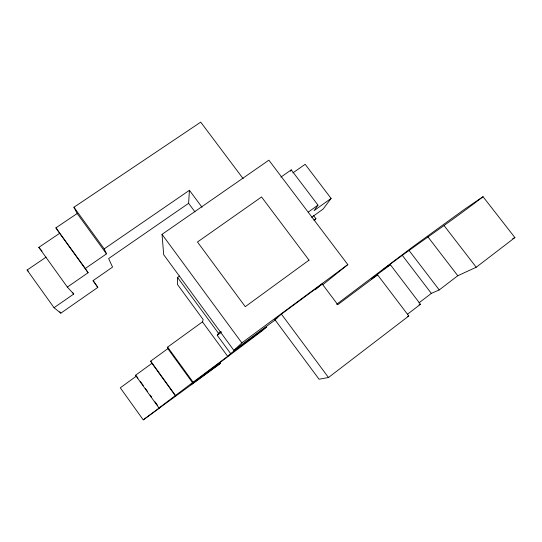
<?xml version="1.0" encoding="UTF-8"?>
<svg xmlns="http://www.w3.org/2000/svg" width="542" height="542" viewBox="0 0 542 542"><rect width="100%" height="100%" fill="white"/><g stroke="black" fill="none" stroke-linecap="round" stroke-linejoin="round"><path stroke-width="0.81" d="M179.558 276.054L177.552 277.47L177.464 284.475L203.175 319.577L202.451 321.873L167.641 347.117L167.857 348.648L192.518 382.638L158.975 407.977L135.486 375.301L151.943 363.343L150.676 361.121L167.857 348.648M194.984 211.902L188.609 203.311L189.422 190.296L104.2 248.886L106.489 253.873L85.29 268.486L55.921 227.836L77.174 213.521L73.942 207.234L200.716 122.133L243.168 178.677M290.566 171.279L291.257 169.856L317.991 205.133L314.123 210.594L331.094 198.433L305.153 164.301L292.897 172.905M192.518 382.638L227.687 356.338L230.621 353.547L217.254 335.308L218.46 333.262L221.116 331.318M314.482 220.608L315.911 218.697L313.378 215.337M331.094 198.433L323.113 209.083L311.691 217.288M233.914 350.423L241.834 342.89L347.808 264.611L268.873 160.181L162.031 234.347L163.691 254.699L233.914 350.423L275.35 319.794M274.936 319.726L281.406 314.116L322.219 283.961L337.768 304.665L377.605 274.875L408.797 315.986L328.493 377.503L319.062 379.231L274.936 319.726L276.955 318.229M315.248 289.76L322.219 283.961M347.808 264.611L322.91 284.645M407.415 314.279L420.484 304.279L390.369 264.713L383.946 268.934C416.568 244.286 450.693 221.753 483.03 196.699L514.9 237.586L476.228 267.24L457.787 275.736L439.237 289.929L431.351 293.391L418.98 302.849M336.636 304.292L413.302 246.447L464.46 209.327L483.03 196.699M390.369 264.713L371.345 278.934L377.605 274.875M230.621 353.547L266.596 326.955L261.779 331.135L191.692 383.783L190.94 384.82L220.519 363.16L219.51 364.122L143.237 419.867L120.283 387.815L136.476 376.046L135.486 375.301M143.237 419.867L159.395 407.916L158.975 407.977M217.254 335.308L221.332 332.321M313.906 220.14L315.911 218.697M308.425 211.983L317.991 205.133M280.892 177.126L291.257 169.856M46.172 257.091L27.1 270.045L54.031 307.707L60.833 313.161L97.811 287.409L93.244 280.505L112.553 267.104L108.637 258.554L188.609 203.311M54.031 307.707L73.739 294.035L72.757 292.673M88.102 272.741L59.634 233.324L38.828 247.376L67.35 287.077L88.102 272.741L85.29 268.486M512.691 238.676L514.9 237.586M419.013 304.889L420.484 304.279M407.347 316.548L408.797 315.986M27.1 270.045L28.279 271.115M67.35 287.077L73.739 294.035M38.828 247.376L42.039 251.075M444.196 225.743L476.228 267.24M427.807 236.725L457.787 275.736M409.183 250.648L439.237 289.929M402.232 255.262L431.351 293.391M189.422 190.296L202.03 207.268M281.406 314.116L328.493 377.503M162.031 234.347L241.834 342.89M177.552 277.47L218.46 333.262M202.451 321.873L227.687 356.338M73.942 207.234L104.2 248.886M77.174 213.521L106.489 253.873M167.641 347.117L192.966 382.015M92.933 280.648L97.811 287.409M150.676 361.121L175.371 395.314M151.943 363.343L175.405 395.829M136.963 376.724L137.939 378.079M140.378 381.473L143.305 385.538M145.256 388.255L147.695 391.642M150.134 395.03L151.597 397.069M155.012 401.812L157.444 405.206M59.85 311.792L60.833 313.161M55.921 227.836L59.634 233.324M309.028 260.153L245.269 306.67L197.478 242.003L261.549 196.97L309.028 260.153"/></g></svg>
